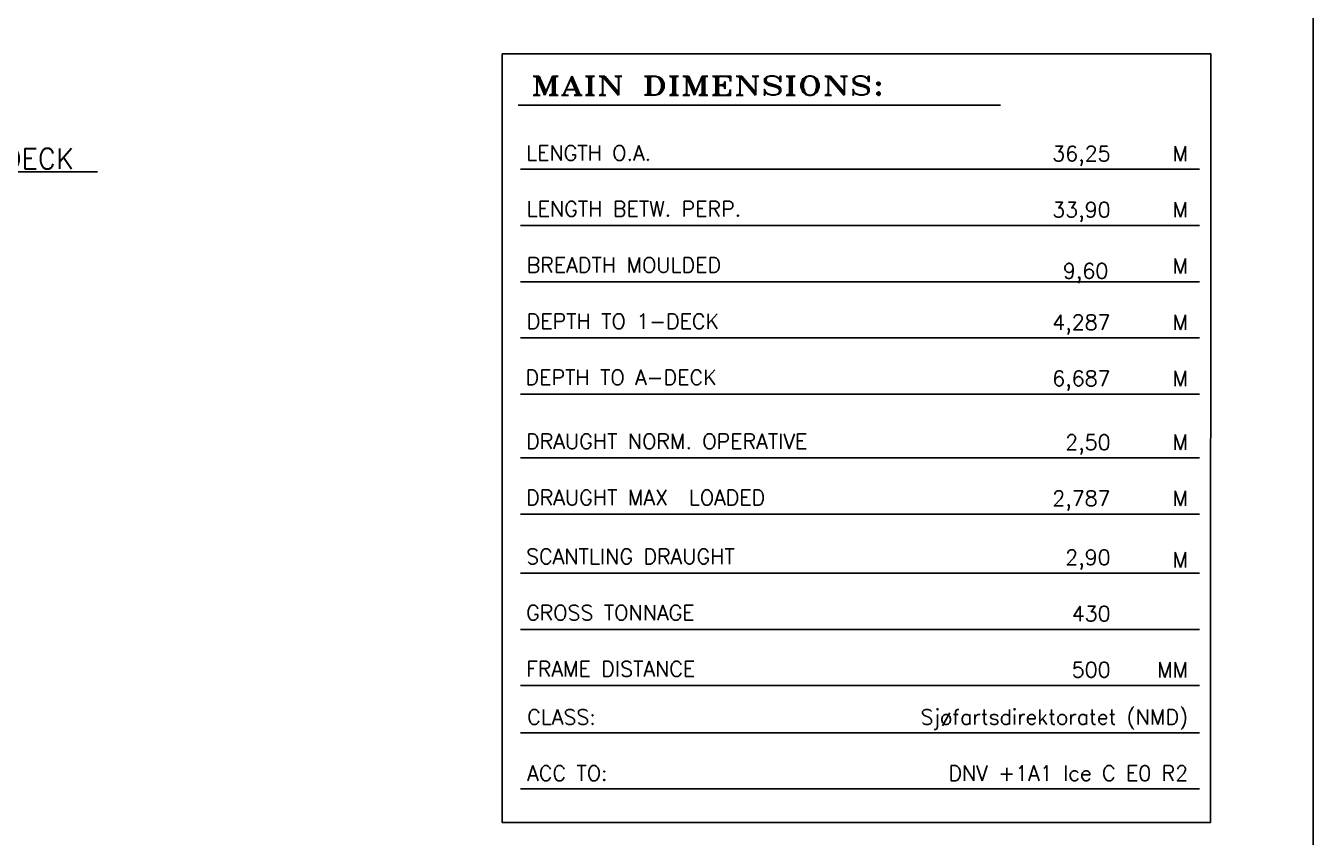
# Model space of a CAD drawing. Header units: millimetres. Extents: x -1766 to 57634, y -706 to 41248.
# Drawn here: x 37771 to 56928, y 9269 to 21344 of the extents above; entities that cross this region are included whole.
import ezdxf
from ezdxf.enums import TextEntityAlignment as Align

# ---------------------------------------------------------------- set-up
doc = ezdxf.new("R2010")
doc.units = ezdxf.units.MM
doc.header["$LTSCALE"] = 200
for name, color, linetype in [('A0CO1', 1, 'Continuous'), ('S0CO3', 3, 'Continuous'), ('S0CO5', 4, 'Continuous'), ('S0TX2', 2, 'Continuous'), ('U0CO1', 1, 'Continuous')]:
    doc.layers.add(name, color=color, linetype=linetype)
doc.styles.add('25', font='romans', dxfattribs={"height": 250})
doc.styles.add('ROMANS', font='romans', dxfattribs={"height": 100})
doc.styles.add('ROMANT', font='romant', dxfattribs={"width": 1.5, "height": 500})

# ---------------------------------------------------------------- blocks, each defined once
blk = doc.blocks.new('A2')
at = {"color": 7}
blk.add_line((58693.697862, 41248.037968), (58693.697862, 706.30202), dxfattribs=at)
blk = doc.blocks.new('A$C146860D7')
at = {"layer": 'A0CO1'}
blk.add_lwpolyline([(-11711, 12705), (6, 12705), (0, 0), (-11713, 1)], close=True, dxfattribs=at)
at = {"layer": 'S0TX2', "color": 1}
for p, q in [((-11445, 11856), (-3474, 11856)), ((-11408, 10798), (-185, 10798)), ((-11408, 9868), (-185, 9868)), ((-11408, 8938), (-185, 8938)), ((-11408, 8009), (-185, 8009)), ((-11408, 7079), (-185, 7079)), ((-11408, 6026), (-185, 6026)), ((-11408, 5096), (-185, 5096)), ((-11408, 4122), (-185, 4122)), ((-11408, 3192), (-185, 3192)), ((-11408, 2263), (-185, 2263)), ((-11408, 1483), (-185, 1483)), ((-11408, 554), (-185, 554))]:
    blk.add_line(p, q, dxfattribs=at)
at = {"layer": 'S0CO5', "style": 'ROMANT', "width": 1.4}
blk.add_text('MAIN DIMENSIONS:', height=312.5, dxfattribs=at).set_placement((-11234, 12026))
at = {"layer": 'S0TX2', "color": 3, "style": 'ROMANS'}
for s, p in [('LENGTH O.A.', (-11315, 10943)), ('LENGTH BETW. PERP.', (-11305, 10019)), ('BREADTH MOULDED', (-11305, 9090)), ('DEPTH TO 1-DECK', (-11305, 8160)), ('DEPTH TO A-DECK', (-11325, 7232)), ('DRAUGHT NORM. OPERATIVE', (-11315, 6176)), ('DRAUGHT MAX  LOADED', (-11315, 5246)), ('SCANTLING DRAUGHT', (-11315, 4272)), ('GROSS TONNAGE', (-11315, 3342)), ('FRAME DISTANCE', (-11315, 2414)), ('CLASS:', (-11298, 1618)), ('ACC TO:', (-11298, 689))]:
    blk.add_text(s, height=250, dxfattribs=at).set_placement(p)
for s, p in [('36,25', (-1652, 10933)), ('M', (-369, 10933)), ('33,90', (-1652, 10004)), ('M', (-369, 10004)), (' 9,60', (-1690, 8994)), ('M', (-369, 9074)), ('4,287', (-1652, 8144)), ('M', (-369, 8144)), ('6,687', (-1652, 7215)), ('M', (-369, 7215)), ('2,50', (-1652, 6161)), ('M', (-369, 6161)), ('2,787', (-1652, 5232)), ('M', (-369, 5232)), ('2,90', (-1652, 4257)), ('M', (-369, 4216)), ('430', (-1652, 3328)), ('500', (-1652, 2398)), ('MM', (-369, 2398)), ('Sjøfartsdirektoratet (NMD)', (-369, 1619)), ('DNV +1A1 Ice C E0 R2', (-369, 689))]:
    blk.add_text(s, height=250, dxfattribs=at).set_placement(p, align=Align.RIGHT)

msp = doc.modelspace()

# ---------------------------------------------------------------- linework, layer by layer
at = {"layer": 'U0CO1'}
msp.add_line((35439.889, 19170.346), (38839.474, 19170.346), dxfattribs=at)

# ---------------------------------------------------------------- block references
msp.add_blockref('A2', (-1765.755, -706.302))
at = {"layer": 'S0CO3', "xscale": 0.9, "yscale": 0.9, "zscale": 0.9}
msp.add_blockref('A$C146860D7', (55399.695, 9490), dxfattribs=at)

# ---------------------------------------------------------------- texts
at = {"layer": 'S0CO3', "style": '25'}
msp.add_text('1-DECK', height=298.8281, dxfattribs=at).set_placement((36849.719, 19216.461))

doc.saveas('drawing.dxf')
